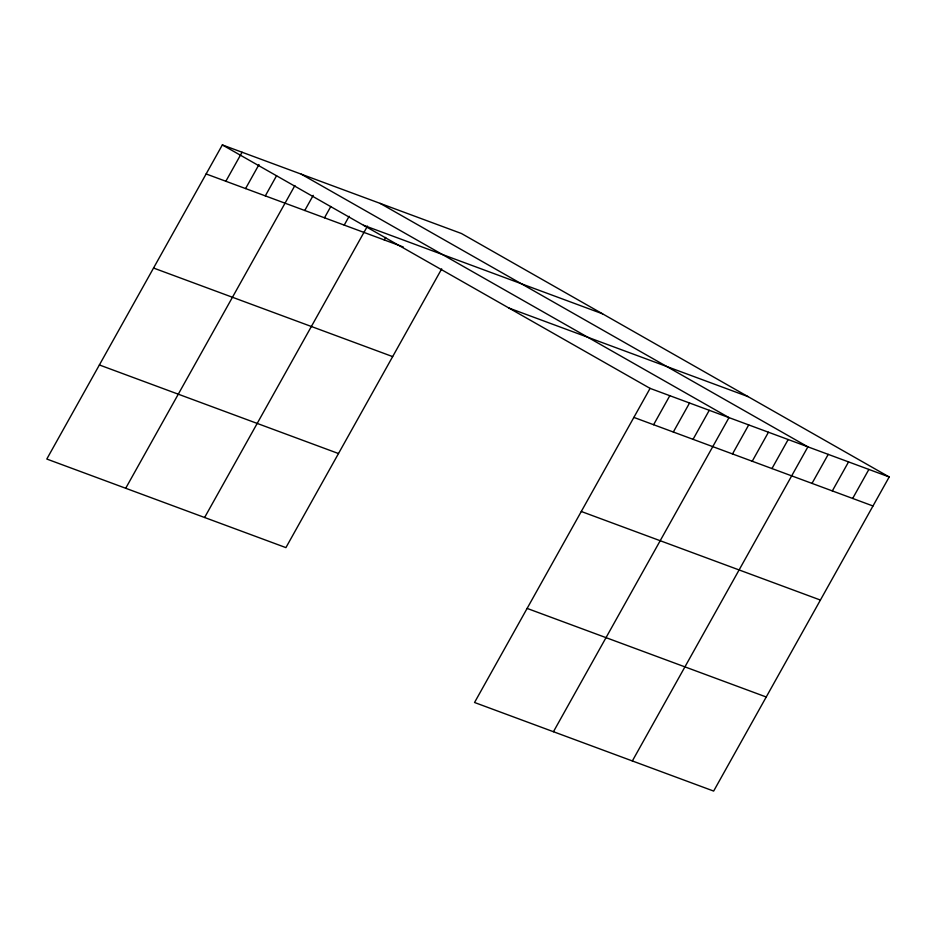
<?xml version="1.0" encoding="UTF-8"?>
<svg xmlns="http://www.w3.org/2000/svg" width="936" height="936" viewBox="0 0 936 936"><rect width="100%" height="100%" fill="white"/><g stroke="black" fill="none" stroke-linecap="round" stroke-linejoin="round"><path stroke-width="1.4" d="M889.2 476.962L650.087 388.381L474.54 702.491L713.653 791.072L889.2 476.962L461.46 233.509L222.347 144.928L46.8 459.038L285.913 547.618L441.687 268.889M225.857 181.256L242.073 152.24M245.583 188.569L258.979 164.596M265.309 195.881L276.588 175.687M125.705 488.264L294.91 185.515M304.762 210.495L313.221 195.355M324.488 217.796L330.841 206.446M344.214 225.108L349.151 216.274M204.61 517.503L367.474 226.102M384.263 239.944L385.679 237.416M653.597 424.722L669.813 395.694M673.323 432.022L689.539 403.006M693.049 439.335L709.266 410.307M553.445 731.718L728.992 417.62L301.252 174.166M732.502 453.948L748.718 424.921M752.228 461.249L768.444 432.233M771.954 468.562L788.17 439.534M632.35 760.956L807.897 446.846L380.168 203.393M812.003 483.397L828.231 454.37M832.326 490.92L848.554 461.904M852.661 498.455L868.877 469.427M363.507 225.272L602.608 313.841M206.131 173.956L403.24 246.964M508.938 308.049L748.051 396.618M633.871 417.409L872.984 505.978M153.551 268.035L392.664 356.604M581.291 511.489L820.404 600.058M99.38 364.958L338.493 453.539M527.12 608.412L766.233 696.992M222.347 144.928L650.087 388.381"/></g></svg>
